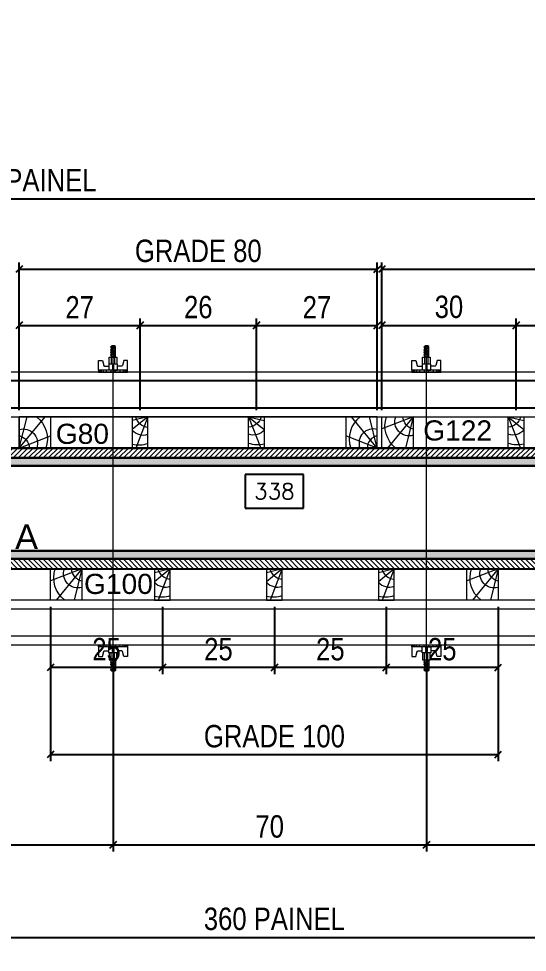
# Model space of a CAD drawing. Extents: x 2949 to 9203, y -16089 to 12527.
# Drawn here: x 5131.9 to 5359.1, y -6538.6 to -6121.1 of the extents above; entities that cross this region are included whole.
import ezdxf
from ezdxf.enums import TextEntityAlignment as Align

# ---------------------------------------------------------------- set-up
doc = ezdxf.new("R2010")
doc.units = 0
for name, color, linetype, lineweight in [('CONCRETO', 251, 'Continuous', 25), ('Hachura', 251, 'Continuous', 9), ('Madeira', 126, 'Continuous', 18), ('Perfil Metálico', 224, 'Continuous', 18), ('Texto Seção', 7, 'Continuous', 15)]:
    doc.layers.add(name, color=color, linetype=linetype, lineweight=lineweight)
for name, color, linetype in [('COTA', 241, 'Continuous'), ('MEIO_PONT', 93, 'Continuous'), ('Painéis', 200, 'Continuous'), ('SARRAFO', 251, 'Continuous'), ('TEXTO_GERAL', 7, 'Continuous')]:
    doc.layers.add(name, color=color, linetype=linetype)
doc.styles.add('ARIAL', font='arial.ttf')
doc.styles.add('COTA TECNICA 2X', font='techl___.ttf', dxfattribs={"height": 10})
doc.styles.add('ROMANS', font='romans.shx')
doc.styles.add('SANSSERIF', font='sas_____.pfb')
doc.dimstyles.new('Cota Seção interna', dxfattribs={"dimtxt": 7, "dimasz": 6, "dimexe": 0.18, "dimexo": 2, "dimgap": -4, "dimtad": 3, "dimdec": 1, "dimlfac": 0.5, "dimzin": 12, "dimdsep": 46, "dimtxsty": 'ROMANS', "dimblk": 'ARCHTICK', "dimcen": 0.09, "dimse1": 1, "dimse2": 1, "dimsd1": 1, "dimsd2": 1, "dimclrd": 180, "dimclre": 5, "dimclrt": 1, "dimadec": 0, "dimazin": 3, "dimtfac": 1, "dimtdec": 1, "dimtofl": 0, "dimtmove": 0, "dimatfit": 3, "dimldrblk": 'ARCHTICK', "dimfxl": 1, "dimtolj": 1, "dimtzin": 0, "dimarcsym": 0})
doc.dimstyles.new('SECAO PILAR', dxfattribs={"dimtxt": 10, "dimasz": 3, "dimexe": 3, "dimexo": 3, "dimgap": 3, "dimtad": 1, "dimdec": 1, "dimlfac": 0.5, "dimzin": 12, "dimdsep": 46, "dimtxsty": 'COTA TECNICA 2X', "dimblk1": 'OBLIQUE', "dimblk2": 'OBLIQUE', "dimsah": 1, "dimcen": 0.9, "dimclrd": 256, "dimclre": 256, "dimclrt": 256, "dimadec": 1, "dimazin": 3, "dimtfac": 1, "dimtdec": 1, "dimtmove": 0, "dimatfit": 3, "dimfxl": 1, "dimtolj": 1, "dimtzin": 12, "dimarcsym": 0})

# ---------------------------------------------------------------- blocks, each defined once
blk = doc.blocks.new('*D2550')
at = {"layer": 'COTA', "color": 180, "lineweight": -2, "transparency": 16777216}
for p, q in [((5259.1, -6324.95), (5233.1, -6324.95)), ((5233.1, -6324.95), (5233.1, -6339.95)), ((5259.1, -6339.95), (5259.1, -6324.95)), ((5233.1, -6339.95), (5259.1, -6339.95))]:
    blk.add_line(p, q, dxfattribs=at)
at = {"layer": 'Defpoints', "color": 0, "transparency": 16777216}
for p in [(4908.1, -6343.95), (4908.1, -6359.12), (5584.1, -6359.12)]:
    blk.add_point(p, dxfattribs=at)
at = {"layer": 'COTA', "color": 1, "transparency": 16777216, "insert": (5246.1, -6332.45), "char_height": 7, "attachment_point": 5, "style": 'ROMANS'}
blk.add_mtext('\\A1;338', dxfattribs=at)
blk = doc.blocks.new('_ArchTick')
at = {"color": 0, "linetype": 'ByBlock', "const_width": 0.15}
blk.add_lwpolyline([(-0.5, -0.5), (0.5, 0.5)], dxfattribs=at)
blk = doc.blocks.new('_Oblique')
at = {"color": 0, "linetype": 'ByBlock', "lineweight": -2}
blk.add_line((-0.5, -0.5), (0.5, 0.5), dxfattribs=at)
blk = doc.blocks.new('*D2551')
at = {"layer": 'COTA', "lineweight": -2, "transparency": 16777216}
for p, q in [((4886.1, -6310.12), (4886.1, -6198.63)), ((5546.1, -6310.12), (5546.1, -6198.63)), ((4886.1, -6201.63), (5546.1, -6201.63))]:
    blk.add_line(p, q, dxfattribs=at)
at = {"layer": 'Defpoints', "color": 0, "transparency": 16777216}
for p in [(5546.1, -6201.63), (4886.1, -6313.12), (5546.1, -6313.12)]:
    blk.add_point(p, dxfattribs=at)
at = {"layer": 'COTA', "lineweight": -2, "transparency": 16777216, "xscale": 3, "yscale": 3, "zscale": 3, "rotation": 180}
blk.add_blockref('_Oblique', (4886.1, -6201.63), dxfattribs=at)
at = {"layer": 'COTA', "lineweight": -2, "transparency": 16777216, "xscale": 3, "yscale": 3, "zscale": 3}
blk.add_blockref('_Oblique', (5546.1, -6201.63), dxfattribs=at)
at = {"layer": 'COTA', "transparency": 16777216, "insert": (5135.1, -6193.41), "char_height": 10, "attachment_point": 5, "style": 'COTA TECNICA 2X'}
blk.add_mtext('\\A1;330 PAINEL', dxfattribs=at)
blk = doc.blocks.new('PONTALETE')
at = {"layer": 'Madeira'}
for q in [(2.71, 7), (7, 5.76), (7, 1.74)]:
    blk.add_line((0, 0), q, dxfattribs=at)
blk.add_lwpolyline([(0, 0), (7, 0), (7, 7), (0, 7)], close=True, dxfattribs=at)
for centre, radius, start, end in [((2.04, 0.06), 6.23, 37.2818, 109.0913), ((1.09, 0.9), 3.19, 343.603, 109.9847), ((-0.21, -0.78), 3.09, 14.6322, 86.0383)]:
    blk.add_arc(centre, radius, start, end, dxfattribs=at)
blk = doc.blocks.new('MEIO PONTALETE')
at = {"layer": 'Madeira'}
for q in [(2.71, 7), (3.5, 2.88), (3.5, 0.87)]:
    blk.add_line((0, 0), q, dxfattribs=at)
blk.add_lwpolyline([(0, 0), (3.5, 0), (3.5, 7), (0, 7)], close=True, dxfattribs=at)
for centre, radius, start, end in [((2.04, 0.06), 6.23, 76.4499, 109.0913), ((1.09, 0.9), 3.19, 40.9063, 109.9847), ((-0.21, -0.78), 3.09, 14.6322, 86.0383)]:
    blk.add_arc(centre, radius, start, end, dxfattribs=at)
blk = doc.blocks.new('*D2526')
at = {"layer": 'COTA', "lineweight": -2, "transparency": 16777216}
for p, q in [((5294.1, -6296.12), (5294.1, -6255.25)), ((5354.1, -6296.12), (5354.1, -6255.25)), ((5294.1, -6258.25), (5354.1, -6258.25))]:
    blk.add_line(p, q, dxfattribs=at)
at = {"layer": 'Defpoints', "color": 0, "transparency": 16777216}
for p in [(5354.1, -6258.25), (5294.1, -6299.12), (5354.1, -6299.12)]:
    blk.add_point(p, dxfattribs=at)
at = {"layer": 'COTA', "lineweight": -2, "transparency": 16777216, "xscale": 3, "yscale": 3, "zscale": 3, "rotation": 180}
blk.add_blockref('_Oblique', (5294.1, -6258.25), dxfattribs=at)
at = {"layer": 'COTA', "lineweight": -2, "transparency": 16777216, "xscale": 3, "yscale": 3, "zscale": 3}
blk.add_blockref('_Oblique', (5354.1, -6258.25), dxfattribs=at)
at = {"layer": 'COTA', "transparency": 16777216, "insert": (5324.1, -6250.03), "char_height": 10, "attachment_point": 5, "style": 'COTA TECNICA 2X'}
blk.add_mtext('\\A1;30', dxfattribs=at)
blk = doc.blocks.new('*D2527')
at = {"layer": 'COTA', "lineweight": -2, "transparency": 16777216}
for p, q in [((5354.1, -6296.12), (5354.1, -6255.25)), ((5416.1, -6296.12), (5416.1, -6255.25)), ((5354.1, -6258.25), (5416.1, -6258.25))]:
    blk.add_line(p, q, dxfattribs=at)
at = {"layer": 'Defpoints', "color": 0, "transparency": 16777216}
for p in [(5416.1, -6258.25), (5354.1, -6299.12), (5416.1, -6299.12)]:
    blk.add_point(p, dxfattribs=at)
at = {"layer": 'COTA', "lineweight": -2, "transparency": 16777216, "xscale": 3, "yscale": 3, "zscale": 3, "rotation": 180}
blk.add_blockref('_Oblique', (5354.1, -6258.25), dxfattribs=at)
at = {"layer": 'COTA', "lineweight": -2, "transparency": 16777216, "xscale": 3, "yscale": 3, "zscale": 3}
blk.add_blockref('_Oblique', (5416.1, -6258.25), dxfattribs=at)
at = {"layer": 'COTA', "transparency": 16777216, "insert": (5385.1, -6250.03), "char_height": 10, "attachment_point": 5, "style": 'COTA TECNICA 2X'}
blk.add_mtext('\\A1;31', dxfattribs=at)
blk = doc.blocks.new('*D2530')
at = {"layer": 'COTA', "lineweight": -2, "transparency": 16777216}
for p, q in [((5294.1, -6296.12), (5294.1, -6230.13)), ((5538.1, -6296.12), (5538.1, -6230.13)), ((5294.1, -6233.13), (5538.1, -6233.13))]:
    blk.add_line(p, q, dxfattribs=at)
at = {"layer": 'Defpoints', "color": 0, "transparency": 16777216}
for p in [(5538.1, -6233.13), (5294.1, -6299.12), (5538.1, -6299.12)]:
    blk.add_point(p, dxfattribs=at)
at = {"layer": 'COTA', "lineweight": -2, "transparency": 16777216, "xscale": 3, "yscale": 3, "zscale": 3, "rotation": 180}
blk.add_blockref('_Oblique', (5294.1, -6233.13), dxfattribs=at)
at = {"layer": 'COTA', "lineweight": -2, "transparency": 16777216, "xscale": 3, "yscale": 3, "zscale": 3}
blk.add_blockref('_Oblique', (5538.1, -6233.13), dxfattribs=at)
at = {"layer": 'COTA', "transparency": 16777216, "insert": (5416.1, -6225.03), "char_height": 10, "attachment_point": 5, "style": 'COTA TECNICA 2X'}
blk.add_mtext('\\A1;GRADE 122', dxfattribs=at)
blk = doc.blocks.new('*D2517')
at = {"layer": 'COTA', "lineweight": -2, "transparency": 16777216}
for p, q in [((5146.11, -6384.12), (5146.11, -6453.12)), ((5346.11, -6384.12), (5346.11, -6453.12)), ((5146.11, -6450.12), (5346.11, -6450.12))]:
    blk.add_line(p, q, dxfattribs=at)
at = {"layer": 'Defpoints', "color": 0, "transparency": 16777216}
for p in [(5146.11, -6381.12), (5346.11, -6381.12), (5346.11, -6450.12)]:
    blk.add_point(p, dxfattribs=at)
at = {"layer": 'COTA', "lineweight": -2, "transparency": 16777216, "xscale": 3, "yscale": 3, "zscale": 3, "rotation": 180}
blk.add_blockref('_Oblique', (5146.11, -6450.12), dxfattribs=at)
at = {"layer": 'COTA', "lineweight": -2, "transparency": 16777216, "xscale": 3, "yscale": 3, "zscale": 3}
blk.add_blockref('_Oblique', (5346.11, -6450.12), dxfattribs=at)
at = {"layer": 'COTA', "transparency": 16777216, "insert": (5246.11, -6442.02), "char_height": 10, "attachment_point": 5, "style": 'COTA TECNICA 2X'}
blk.add_mtext('\\A1;GRADE 100', dxfattribs=at)
blk = doc.blocks.new('*D2542')
at = {"layer": 'COTA', "lineweight": -2, "transparency": 16777216}
for p, q in [((5196.11, -6384.12), (5196.11, -6414.23)), ((5246.11, -6384.12), (5246.11, -6414.23)), ((5246.11, -6411.23), (5196.11, -6411.23))]:
    blk.add_line(p, q, dxfattribs=at)
at = {"layer": 'Defpoints', "color": 0, "transparency": 16777216}
for p in [(5196.11, -6381.12), (5246.11, -6381.12), (5196.11, -6411.23)]:
    blk.add_point(p, dxfattribs=at)
at = {"layer": 'COTA', "lineweight": -2, "transparency": 16777216, "xscale": 3, "yscale": 3, "zscale": 3, "rotation": 180}
blk.add_blockref('_Oblique', (5196.11, -6411.23), dxfattribs=at)
at = {"layer": 'COTA', "lineweight": -2, "transparency": 16777216, "xscale": 3, "yscale": 3, "zscale": 3}
blk.add_blockref('_Oblique', (5246.11, -6411.23), dxfattribs=at)
at = {"layer": 'COTA', "transparency": 16777216, "insert": (5221.11, -6403.12), "char_height": 10, "attachment_point": 5, "style": 'COTA TECNICA 2X'}
blk.add_mtext('\\A1;25', dxfattribs=at)
blk = doc.blocks.new('*D2543')
at = {"layer": 'COTA', "lineweight": -2, "transparency": 16777216}
for p, q in [((5146.11, -6384.12), (5146.11, -6414.23)), ((5196.11, -6384.12), (5196.11, -6414.23)), ((5196.11, -6411.23), (5146.11, -6411.23))]:
    blk.add_line(p, q, dxfattribs=at)
at = {"layer": 'Defpoints', "color": 0, "transparency": 16777216}
for p in [(5146.11, -6381.12), (5196.11, -6381.12), (5146.11, -6411.23)]:
    blk.add_point(p, dxfattribs=at)
at = {"layer": 'COTA', "lineweight": -2, "transparency": 16777216, "xscale": 3, "yscale": 3, "zscale": 3, "rotation": 180}
blk.add_blockref('_Oblique', (5146.11, -6411.23), dxfattribs=at)
at = {"layer": 'COTA', "lineweight": -2, "transparency": 16777216, "xscale": 3, "yscale": 3, "zscale": 3}
blk.add_blockref('_Oblique', (5196.11, -6411.23), dxfattribs=at)
at = {"layer": 'COTA', "transparency": 16777216, "insert": (5171.11, -6403.12), "char_height": 10, "attachment_point": 5, "style": 'COTA TECNICA 2X'}
blk.add_mtext('\\A1;25', dxfattribs=at)
blk = doc.blocks.new('*D2518')
at = {"layer": 'COTA', "lineweight": -2, "transparency": 16777216}
for p, q in [((5296.11, -6384.12), (5296.11, -6414.23)), ((5346.11, -6384.12), (5346.11, -6414.23)), ((5346.11, -6411.23), (5296.11, -6411.23))]:
    blk.add_line(p, q, dxfattribs=at)
at = {"layer": 'Defpoints', "color": 0, "transparency": 16777216}
for p in [(5296.11, -6381.12), (5346.11, -6381.12), (5296.11, -6411.23)]:
    blk.add_point(p, dxfattribs=at)
at = {"layer": 'COTA', "lineweight": -2, "transparency": 16777216, "xscale": 3, "yscale": 3, "zscale": 3, "rotation": 180}
blk.add_blockref('_Oblique', (5296.11, -6411.23), dxfattribs=at)
at = {"layer": 'COTA', "lineweight": -2, "transparency": 16777216, "xscale": 3, "yscale": 3, "zscale": 3}
blk.add_blockref('_Oblique', (5346.11, -6411.23), dxfattribs=at)
at = {"layer": 'COTA', "transparency": 16777216, "insert": (5321.11, -6403.12), "char_height": 10, "attachment_point": 5, "style": 'COTA TECNICA 2X'}
blk.add_mtext('\\A1;25', dxfattribs=at)
blk = doc.blocks.new('*D2544')
at = {"layer": 'COTA', "lineweight": -2, "transparency": 16777216}
for p, q in [((5246.11, -6384.12), (5246.11, -6414.23)), ((5296.11, -6384.12), (5296.11, -6414.23)), ((5296.11, -6411.23), (5246.11, -6411.23))]:
    blk.add_line(p, q, dxfattribs=at)
at = {"layer": 'Defpoints', "color": 0, "transparency": 16777216}
for p in [(5246.11, -6381.12), (5296.11, -6381.12), (5246.11, -6411.23)]:
    blk.add_point(p, dxfattribs=at)
at = {"layer": 'COTA', "lineweight": -2, "transparency": 16777216, "xscale": 3, "yscale": 3, "zscale": 3, "rotation": 180}
blk.add_blockref('_Oblique', (5246.11, -6411.23), dxfattribs=at)
at = {"layer": 'COTA', "lineweight": -2, "transparency": 16777216, "xscale": 3, "yscale": 3, "zscale": 3}
blk.add_blockref('_Oblique', (5296.11, -6411.23), dxfattribs=at)
at = {"layer": 'COTA', "transparency": 16777216, "insert": (5271.11, -6403.12), "char_height": 10, "attachment_point": 5, "style": 'COTA TECNICA 2X'}
blk.add_mtext('\\A1;25', dxfattribs=at)
blk = doc.blocks.new('*D2519')
at = {"layer": 'COTA', "lineweight": -2, "transparency": 16777216}
for p, q in [((5132.1, -6296.12), (5132.1, -6230.13)), ((5292.1, -6296.12), (5292.1, -6230.13)), ((5132.1, -6233.13), (5292.1, -6233.13))]:
    blk.add_line(p, q, dxfattribs=at)
at = {"layer": 'Defpoints', "color": 0, "transparency": 16777216}
for p in [(5292.1, -6233.13), (5132.1, -6299.12), (5292.1, -6299.12)]:
    blk.add_point(p, dxfattribs=at)
at = {"layer": 'COTA', "lineweight": -2, "transparency": 16777216, "xscale": 3, "yscale": 3, "zscale": 3, "rotation": 180}
blk.add_blockref('_Oblique', (5132.1, -6233.13), dxfattribs=at)
at = {"layer": 'COTA', "lineweight": -2, "transparency": 16777216, "xscale": 3, "yscale": 3, "zscale": 3}
blk.add_blockref('_Oblique', (5292.1, -6233.13), dxfattribs=at)
at = {"layer": 'COTA', "transparency": 16777216, "insert": (5212.1, -6225), "char_height": 10, "attachment_point": 5, "style": 'COTA TECNICA 2X'}
blk.add_mtext('\\A1;GRADE 80', dxfattribs=at)
blk = doc.blocks.new('*D2520')
at = {"layer": 'COTA', "lineweight": -2, "transparency": 16777216}
for p, q in [((5238.1, -6296.12), (5238.1, -6255.25)), ((5292.1, -6296.12), (5292.1, -6255.25)), ((5238.1, -6258.25), (5292.1, -6258.25))]:
    blk.add_line(p, q, dxfattribs=at)
at = {"layer": 'Defpoints', "color": 0, "transparency": 16777216}
for p in [(5292.1, -6258.25), (5238.1, -6299.12), (5292.1, -6299.12)]:
    blk.add_point(p, dxfattribs=at)
at = {"layer": 'COTA', "lineweight": -2, "transparency": 16777216, "xscale": 3, "yscale": 3, "zscale": 3, "rotation": 180}
blk.add_blockref('_Oblique', (5238.1, -6258.25), dxfattribs=at)
at = {"layer": 'COTA', "lineweight": -2, "transparency": 16777216, "xscale": 3, "yscale": 3, "zscale": 3}
blk.add_blockref('_Oblique', (5292.1, -6258.25), dxfattribs=at)
at = {"layer": 'COTA', "transparency": 16777216, "insert": (5265.1, -6250.18), "char_height": 10, "attachment_point": 5, "style": 'COTA TECNICA 2X'}
blk.add_mtext('\\A1;27', dxfattribs=at)
blk = doc.blocks.new('*D2521')
at = {"layer": 'COTA', "lineweight": -2, "transparency": 16777216}
for p, q in [((5132.1, -6296.12), (5132.1, -6255.25)), ((5186.1, -6296.12), (5186.1, -6255.25)), ((5132.1, -6258.25), (5186.1, -6258.25))]:
    blk.add_line(p, q, dxfattribs=at)
at = {"layer": 'Defpoints', "color": 0, "transparency": 16777216}
for p in [(5186.1, -6258.25), (5132.1, -6299.12), (5186.1, -6299.12)]:
    blk.add_point(p, dxfattribs=at)
at = {"layer": 'COTA', "lineweight": -2, "transparency": 16777216, "xscale": 3, "yscale": 3, "zscale": 3, "rotation": 180}
blk.add_blockref('_Oblique', (5132.1, -6258.25), dxfattribs=at)
at = {"layer": 'COTA', "lineweight": -2, "transparency": 16777216, "xscale": 3, "yscale": 3, "zscale": 3}
blk.add_blockref('_Oblique', (5186.1, -6258.25), dxfattribs=at)
at = {"layer": 'COTA', "transparency": 16777216, "insert": (5159.1, -6250.18), "char_height": 10, "attachment_point": 5, "style": 'COTA TECNICA 2X'}
blk.add_mtext('\\A1;27', dxfattribs=at)
blk = doc.blocks.new('*D2522')
at = {"layer": 'COTA', "lineweight": -2, "transparency": 16777216}
for p, q in [((5186.1, -6296.12), (5186.1, -6255.25)), ((5238.1, -6296.12), (5238.1, -6255.25)), ((5186.1, -6258.25), (5238.1, -6258.25))]:
    blk.add_line(p, q, dxfattribs=at)
at = {"layer": 'Defpoints', "color": 0, "transparency": 16777216}
for p in [(5238.1, -6258.25), (5186.1, -6299.12), (5238.1, -6299.12)]:
    blk.add_point(p, dxfattribs=at)
at = {"layer": 'COTA', "lineweight": -2, "transparency": 16777216, "xscale": 3, "yscale": 3, "zscale": 3, "rotation": 180}
blk.add_blockref('_Oblique', (5186.1, -6258.25), dxfattribs=at)
at = {"layer": 'COTA', "lineweight": -2, "transparency": 16777216, "xscale": 3, "yscale": 3, "zscale": 3}
blk.add_blockref('_Oblique', (5238.1, -6258.25), dxfattribs=at)
at = {"layer": 'COTA', "transparency": 16777216, "insert": (5212.1, -6250.15), "char_height": 10, "attachment_point": 5, "style": 'COTA TECNICA 2X'}
blk.add_mtext('\\A1;26', dxfattribs=at)
blk = doc.blocks.new('*D2546')
at = {"layer": 'COTA', "linetype": 'ByBlock', "lineweight": -2, "transparency": 16777216}
for p, q in [((5014.02, -6404.12), (5014.02, -6493.48)), ((5174.02, -6404.12), (5174.02, -6493.48)), ((5014.02, -6490.48), (5174.02, -6490.48))]:
    blk.add_line(p, q, dxfattribs=at)
at = {"layer": 'Defpoints', "color": 0, "linetype": 'ByBlock', "transparency": 16777216}
for p in [(5014.02, -6401.12), (5174.02, -6401.12), (5174.02, -6490.48)]:
    blk.add_point(p, dxfattribs=at)
at = {"layer": 'COTA', "linetype": 'ByBlock', "lineweight": -2, "transparency": 16777216, "xscale": 3, "yscale": 3, "zscale": 3, "rotation": 180}
blk.add_blockref('_Oblique', (5014.02, -6490.48), dxfattribs=at)
at = {"layer": 'COTA', "linetype": 'ByBlock', "lineweight": -2, "transparency": 16777216, "xscale": 3, "yscale": 3, "zscale": 3}
blk.add_blockref('_Oblique', (5174.02, -6490.48), dxfattribs=at)
at = {"layer": 'COTA', "linetype": 'ByBlock', "transparency": 16777216, "insert": (5094.02, -6482.35), "char_height": 10, "attachment_point": 5, "style": 'COTA TECNICA 2X'}
blk.add_mtext('\\A1;80', dxfattribs=at)
blk = doc.blocks.new('*D2547')
at = {"layer": 'COTA', "linetype": 'ByBlock', "lineweight": -2, "transparency": 16777216}
for p, q in [((5174.02, -6404.12), (5174.02, -6493.48)), ((5314.02, -6404.12), (5314.02, -6493.48)), ((5174.02, -6490.48), (5314.02, -6490.48))]:
    blk.add_line(p, q, dxfattribs=at)
at = {"layer": 'Defpoints', "color": 0, "linetype": 'ByBlock', "transparency": 16777216}
for p in [(5174.02, -6401.12), (5314.02, -6401.12), (5314.02, -6490.48)]:
    blk.add_point(p, dxfattribs=at)
at = {"layer": 'COTA', "linetype": 'ByBlock', "lineweight": -2, "transparency": 16777216, "xscale": 3, "yscale": 3, "zscale": 3, "rotation": 180}
blk.add_blockref('_Oblique', (5174.02, -6490.48), dxfattribs=at)
at = {"layer": 'COTA', "linetype": 'ByBlock', "lineweight": -2, "transparency": 16777216, "xscale": 3, "yscale": 3, "zscale": 3}
blk.add_blockref('_Oblique', (5314.02, -6490.48), dxfattribs=at)
at = {"layer": 'COTA', "linetype": 'ByBlock', "transparency": 16777216, "insert": (5244.02, -6482.38), "char_height": 10, "attachment_point": 5, "style": 'COTA TECNICA 2X'}
blk.add_mtext('\\A1;70', dxfattribs=at)
blk = doc.blocks.new('*D2548')
at = {"layer": 'COTA', "linetype": 'ByBlock', "lineweight": -2, "transparency": 16777216}
for p, q in [((5314.02, -6404.12), (5314.02, -6493.48)), ((5454.02, -6404.12), (5454.02, -6493.48)), ((5314.02, -6490.48), (5454.02, -6490.48))]:
    blk.add_line(p, q, dxfattribs=at)
at = {"layer": 'Defpoints', "color": 0, "linetype": 'ByBlock', "transparency": 16777216}
for p in [(5314.02, -6401.12), (5454.02, -6401.12), (5454.02, -6490.48)]:
    blk.add_point(p, dxfattribs=at)
at = {"layer": 'COTA', "linetype": 'ByBlock', "lineweight": -2, "transparency": 16777216, "xscale": 3, "yscale": 3, "zscale": 3, "rotation": 180}
blk.add_blockref('_Oblique', (5314.02, -6490.48), dxfattribs=at)
at = {"layer": 'COTA', "linetype": 'ByBlock', "lineweight": -2, "transparency": 16777216, "xscale": 3, "yscale": 3, "zscale": 3}
blk.add_blockref('_Oblique', (5454.02, -6490.48), dxfattribs=at)
at = {"layer": 'COTA', "linetype": 'ByBlock', "transparency": 16777216, "insert": (5384.02, -6482.38), "char_height": 10, "attachment_point": 5, "style": 'COTA TECNICA 2X'}
blk.add_mtext('\\A1;70', dxfattribs=at)
blk = doc.blocks.new('*D2549')
at = {"layer": 'COTA', "linetype": 'ByBlock', "lineweight": -2, "transparency": 16777216}
for p, q in [((4886.1, -6362.12), (4886.1, -6534.91)), ((5606.1, -6362.12), (5606.1, -6534.91)), ((4886.1, -6531.91), (5606.1, -6531.91))]:
    blk.add_line(p, q, dxfattribs=at)
at = {"layer": 'Defpoints', "color": 0, "linetype": 'ByBlock', "transparency": 16777216}
for p in [(4886.1, -6359.12), (5606.1, -6359.12), (5606.1, -6531.91)]:
    blk.add_point(p, dxfattribs=at)
at = {"layer": 'COTA', "linetype": 'ByBlock', "lineweight": -2, "transparency": 16777216, "xscale": 3, "yscale": 3, "zscale": 3, "rotation": 180}
blk.add_blockref('_Oblique', (4886.1, -6531.91), dxfattribs=at)
at = {"layer": 'COTA', "linetype": 'ByBlock', "lineweight": -2, "transparency": 16777216, "xscale": 3, "yscale": 3, "zscale": 3}
blk.add_blockref('_Oblique', (5606.1, -6531.91), dxfattribs=at)
at = {"layer": 'COTA', "linetype": 'ByBlock', "transparency": 16777216, "insert": (5246.1, -6523.69), "char_height": 10, "attachment_point": 5, "style": 'COTA TECNICA 2X'}
blk.add_mtext('\\A1;360 PAINEL', dxfattribs=at)
blk = doc.blocks.new('C')
at = {"layer": 'Hachura', "color": 0}
for p, q in [((0, 3.22), (0, -3.22)), ((0.45, 3.22), (0, 3.22)), ((0.46, 3.16), (0, 3.16)), ((0.46, 3.05), (0, 3.05)), ((0.46, 2.88), (0, 2.88)), ((0, 2.75), (0, -1.16)), ((0.46, 2.65), (0, 2.65)), ((0.46, 2.23), (0, 2.23)), ((0.45, -3.23), (0.45, 3.22)), ((0.45, 3.22), (2.58, 3.22)), ((2.58, 2.39), (1.47, 2.09)), ((2.58, 3.22), (2.58, 2.39)), ((0.46, 1.51), (0, 1.51)), ((0.39, 0.49), (0.17, 0.49)), ((1.74, 0.97), (0.45, 0.97)), ((1.45, 0.1), (0.45, 0.1)), ((1.35, 1.94), (1.35, 0.96)), ((1.74, -0.97), (1.74, 0.97)), ((1.74, 0.97), (1.74, 0.84)), ((1.74, 0.97), (1.74, 0.84)), ((1.74, 0.84), (3.35, 0.84)), ((3.35, 0.45), (1.74, 0.45)), ((3.32, 0.84), (3.32, -0.84)), ((3.35, 0.84), (3.35, -0.84)), ((3.68, 0.45), (3.35, 0.45)), ((3.84, -0.52), (3.35, 0.45)), ((3.35, 0.06), (3.67, -0.57)), ((3.68, 0.45), (4.16, -0.52)), ((3.72, 0.5), (4.25, -0.57)), ((4.37, -0.55), (3.83, 0.53)), ((4.15, 0.45), (3.93, 0.45)), ((4.42, -0.52), (3.93, 0.45)), ((4.15, 0.45), (4.26, 0.45)), ((4.26, 0.45), (4.74, -0.52)), ((4.3, 0.5), (4.83, -0.57)), ((4.95, -0.55), (4.41, 0.53)), ((4.51, 0.45), (4.84, 0.45)), ((5, -0.52), (4.51, 0.45)), ((4.84, 0.45), (5.32, -0.52)), ((4.88, 0.5), (5.41, -0.57)), ((5.53, -0.55), (4.99, 0.53)), ((5.58, -0.52), (5.09, 0.45)), ((5.42, 0.45), (5.09, 0.45)), ((5.58, -0.52), (5.09, 0.45)), ((5.42, 0.45), (5.74, -0.19)), ((5.46, 0.5), (5.74, -0.07)), ((5.74, 0.19), (5.57, 0.53)), ((5.74, 0.32), (5.68, 0.45)), ((5.68, 0.45), (5.74, 0.45)), ((5.74, 0.45), (5.9, 0.29)), ((5.74, 0.45), (5.74, -0.52)), ((5.9, -0.36), (5.9, 0.29)), ((0.45, 0), (0, 0)), ((0.46, -1.52), (0, -1.52)), ((0.08, -0.48), (0.29, -0.48)), ((0.29, -0.48), (0.4, -0.48)), ((0.45, 0), (0.45, -0.97)), ((0.45, -0.16), (1.45, -0.16)), ((0.45, -0.65), (0.45, -0.32)), ((0.45, -3.23), (0.45, -0.65)), ((0.45, -0.97), (1.74, -0.97)), ((1.35, -1.94), (1.35, -0.97)), ((3.35, -0.32), (1.74, -0.32)), ((3.35, -0.84), (1.74, -0.84)), ((3.35, -0.07), (3.58, -0.52)), ((3.35, -0.52), (3.58, -0.52)), ((3.84, -0.52), (4.16, -0.52)), ((4.42, -0.52), (4.74, -0.52)), ((4.63, -0.52), (4.74, -0.52)), ((5, -0.52), (5.32, -0.52)), ((5.58, -0.52), (5.74, -0.52)), ((5.74, -0.52), (5.9, -0.36)), ((5.74, -0.52), (5.74, -0.52)), ((0.46, -2.23), (0, -2.23)), ((0.46, -2.65), (0, -2.65)), ((0.46, -2.88), (0, -2.88)), ((0.46, -3.05), (0, -3.05)), ((0.46, -3.16), (0, -3.16)), ((0, -3.22), (2.57, -3.22)), ((2.58, -2.39), (1.47, -2.1)), ((2.58, -3.23), (2.58, -2.39))]:
    blk.add_line(p, q, dxfattribs=at)
for centre, radius, start, end in [((1.52, 1.94), 0.161, 104.7436, 180), ((1.44, -0.03), 0.129, 272.695, 87.305), ((3.81, 0.39), 0.143, 25.5688, 154.4312), ((4.39, 0.39), 0.143, 25.5688, 154.4312), ((4.97, 0.39), 0.143, 25.5688, 154.4312), ((5.55, 0.39), 0.143, 25.5688, 154.4312), ((0.17, -0.37), 0.174, 221.744, 317.8592), ((1.52, -1.94), 0.161, 180, 255.2564), ((3.71, -0.4), 0.174, 222.1408, 318.256), ((4.29, -0.4), 0.174, 222.1408, 318.256), ((4.87, -0.4), 0.174, 222.1408, 318.256), ((5.45, -0.4), 0.174, 222.1408, 318.256), ((5.61, -0.4), 0.174, 317.8592, 318.256)]:
    blk.add_arc(centre, radius, start, end, dxfattribs=at)

msp = doc.modelspace()

# ---------------------------------------------------------------- hatches: boundary and pattern name
at = {"layer": 'Hachura'}
h = msp.add_hatch(dxfattribs=at)
h.set_pattern_fill('ANSI31', color=256, scale=0.5, angle=360, style=0)
h.set_pattern_definition([(45, (15430.4696, 16686.1613), (-1.12253202, 1.12253202), [])])
h.paths.add_polyline_path([(4886.1, -6317.52), (4886.1, -6313.12), (5546.1, -6313.12), (5546.1, -6317.52)])
h = msp.add_hatch(color=256, dxfattribs=at)
h.dxf.hatch_style = 1
h.paths.add_polyline_path([(4886.1, -6321.12), (5546.1, -6321.12), (5546.1, -6317.52), (4886.1, -6317.52)])
h = msp.add_hatch(color=256, dxfattribs=at)
h.dxf.hatch_style = 1
h.paths.add_polyline_path([(5606.1, -6362.72), (5606.1, -6359.12), (4886.1, -6359.12), (4886.1, -6362.72)])
h = msp.add_hatch(dxfattribs=at)
h.set_pattern_fill('ANSI31', color=256, scale=0.5, angle=270, style=0)
h.set_pattern_definition([(315, (-2335.272, -17287.5496), (1.12253202, 1.12253202), [])])
h.paths.add_polyline_path([(4886.1, -6367.12), (4886.1, -6362.72), (5606.1, -6362.72), (5606.1, -6367.12)])

# ---------------------------------------------------------------- linework, layer by layer
at = {"layer": 'CONCRETO', "color": 2}
msp.add_lwpolyline([(5584.1, -6121.12), (5546.1, -6121.12), (5546.1, -6321.12), (4908.1, -6321.12), (4908.1, -6359.12), (5584.1, -6359.12)], close=True, dxfattribs=at)
at = {"layer": 'Hachura'}
for p, q in [((5174.02, -6411.94), (5174.03, -6272.14)), ((5314.02, -6411.95), (5314.03, -6272.15))]:
    msp.add_line(p, q, dxfattribs=at)
at = {"layer": 'Madeira'}
for points in [[(5292.1, -6313.12), (5292.1, -6299.12), (5132.1, -6299.12), (5132.1, -6313.12)], [(5294.1, -6313.12), (5294.1, -6299.12), (5538.1, -6299.12), (5538.1, -6313.12)], [(5606.1, -6367.12), (5606.1, -6381.12), (4886.1, -6381.12), (4886.1, -6367.12)], [(5146.11, -6381.12), (5146.11, -6367.12), (5346.11, -6367.12), (5346.11, -6381.12)]]:
    msp.add_lwpolyline(points, close=True, dxfattribs=at)
at = {"layer": 'Painéis'}
for points in [[(4886.1, -6321.12), (5546.1, -6321.12), (5546.1, -6317.52), (4886.1, -6317.52)], [(5606.1, -6362.72), (5606.1, -6359.12), (4886.1, -6359.12), (4886.1, -6362.72)]]:
    msp.add_lwpolyline(points, close=True, dxfattribs=at)
at = {"layer": 'Perfil Metálico'}
for points in [[(4854.17, -6279.12), (4854.17, -6299.12), (5538.1, -6299.12), (5538.1, -6279.12)], [(4854.17, -6381.12), (4854.17, -6401.12), (5644.43, -6401.12), (5644.43, -6381.12)], [(5644.43, -6397.12), (5644.43, -6385.12), (4854.17, -6385.12), (4854.17, -6397.12)]]:
    msp.add_lwpolyline(points, close=True, dxfattribs=at)
at = {"layer": 'SARRAFO'}
for points in [[(5538.1, -6295.12), (5538.1, -6283.12), (4854.17, -6283.12), (4854.17, -6295.12)], [(5546.1, -6313.12), (4886.1, -6313.12), (4886.1, -6317.52), (5546.1, -6317.52)], [(5546.1, -6313.12), (5546.1, -6317.52), (4886.1, -6317.52), (4886.1, -6313.12)], [(5606.1, -6362.72), (4886.1, -6362.72), (4886.1, -6367.12), (5606.1, -6367.12)], [(5606.1, -6362.72), (4886.1, -6362.72), (4886.1, -6367.12), (5606.1, -6367.12)]]:
    msp.add_lwpolyline(points, close=True, dxfattribs=at)

# ---------------------------------------------------------------- block references
at = {"layer": 'Hachura', "linetype": 'Continuous', "yscale": 2, "zscale": 2}
for p, xscale, rotation in [((5174.01, -6279.14), 2, 90.00000000000001), ((5314.01, -6279.15), 2, 90.00000000000001), ((5174.01, -6401.14), -2, 90), ((5314.01, -6401.15), -2, 90)]:
    msp.add_blockref('C', p, dxfattribs=dict(at, xscale=xscale, rotation=rotation))
at = {"layer": 'Madeira'}
for name, p, xscale, yscale, zscale, rotation in [('PONTALETE', (5308.1, -6299.12), -2, 2, 2, 90), ('MEIO PONTALETE', (5350.6, -6299.12), -1.999999997962732, 1.999999997962732, 1.999999997962732, 180)]:
    msp.add_blockref(name, p, dxfattribs=dict(at, xscale=xscale, yscale=yscale, zscale=zscale, rotation=rotation))
at = {"layer": 'MEIO_PONT'}
for name, p, xscale, yscale, zscale, rotation in [('PONTALETE', (5132.1, -6313.12), -2, 2, 2, 270.0000000000001), ('MEIO PONTALETE', (5189.6, -6299.12), 1.999999997962732, 1.999999997962732, 1.999999997962732, 180), ('MEIO PONTALETE', (5234.6, -6299.12), -1.999999997962732, 1.999999997962732, 1.999999997962732, 180), ('PONTALETE', (5292.1, -6313.12), 2, 2, 2, 90.00000000000001), ('PONTALETE', (5160.11, -6367.12), -2, 2, 2, 90), ('MEIO PONTALETE', (5199.61, -6367.12), 1.999999997962732, 1.999999997962732, 1.999999997962732, 180), ('MEIO PONTALETE', (5249.61, -6367.12), 1.999999997962732, 1.999999997962732, 1.999999997962732, 180), ('MEIO PONTALETE', (5299.61, -6367.12), 1.999999997962732, 1.999999997962732, 1.999999997962732, 180), ('PONTALETE', (5346.11, -6367.12), -2, 2, 2, 90)]:
    msp.add_blockref(name, p, dxfattribs=dict(at, xscale=xscale, yscale=yscale, zscale=zscale, rotation=rotation))

# ---------------------------------------------------------------- texts
at = {"layer": 'Texto Seção', "color": 0, "linetype": 'Continuous', "style": 'SANSSERIF'}
msp.add_text('G100', height=9, dxfattribs=at).set_placement((5161.05, -6373.86), align=Align.MIDDLE_LEFT)
at = {"layer": 'TEXTO_GERAL', "color": 0, "linetype": 'Continuous', "style": 'SANSSERIF'}
for s, p in [('G80', (5148.44, -6306.75)), ('G122', (5312.61, -6305.24))]:
    msp.add_text(s, height=9, dxfattribs=at).set_placement(p, align=Align.MIDDLE_LEFT)
at = {"layer": 'TEXTO_GERAL', "style": 'ARIAL'}
msp.add_text('A', height=11, dxfattribs=at).set_placement((5135.38, -6352.77), align=Align.MIDDLE_CENTER)

# ---------------------------------------------------------------- dimensions: what is measured, and where the dimension line sits
at = {"layer": 'COTA'}
dim = msp.add_linear_dim(base=(5546.1, -6201.63), p1=(4886.1, -6313.12), p2=(5546.1, -6313.12), text='<> PAINEL', dimstyle='SECAO PILAR', dxfattribs=at)
dim.commit()
dim.dimension.update_dxf_attribs({"geometry": '*D2551', "text_midpoint": (5135.1, -6201.63), "dimtype": 160})
for base, p1, p2, picture, middle in [((5292.1, -6233.13), (5132.1, -6299.12), (5292.1, -6299.12), '*D2519', (5212.1, -6225)), ((5538.1, -6233.13), (5294.1, -6299.12), (5538.1, -6299.12), '*D2530', (5416.1, -6225.03)), ((5346.11, -6450.12), (5146.11, -6381.12), (5346.11, -6381.12), '*D2517', (5246.11, -6442.02))]:
    dim = msp.add_linear_dim(base=base, p1=p1, p2=p2, text='GRADE <>', dimstyle='SECAO PILAR', dxfattribs=at)
    dim.commit()
    dim.dimension.update_dxf_attribs({"geometry": picture, "text_midpoint": middle})
for base, p1, p2, picture, middle in [((5186.1, -6258.25), (5132.1, -6299.12), (5186.1, -6299.12), '*D2521', (5159.1, -6250.18)), ((5238.1, -6258.25), (5186.1, -6299.12), (5238.1, -6299.12), '*D2522', (5212.1, -6250.15)), ((5292.1, -6258.25), (5238.1, -6299.12), (5292.1, -6299.12), '*D2520', (5265.1, -6250.18)), ((5354.1, -6258.25), (5294.1, -6299.12), (5354.1, -6299.12), '*D2526', (5324.1, -6250.03)), ((5416.1, -6258.25), (5354.1, -6299.12), (5416.1, -6299.12), '*D2527', (5385.1, -6250.03)), ((5146.11, -6411.23), (5196.11, -6381.12), (5146.11, -6381.12), '*D2543', (5171.11, -6403.12)), ((5196.11, -6411.23), (5246.11, -6381.12), (5196.11, -6381.12), '*D2542', (5221.11, -6403.12)), ((5246.11, -6411.23), (5296.11, -6381.12), (5246.11, -6381.12), '*D2544', (5271.11, -6403.12)), ((5296.11, -6411.23), (5346.11, -6381.12), (5296.11, -6381.12), '*D2518', (5321.11, -6403.12))]:
    dim = msp.add_linear_dim(base=base, p1=p1, p2=p2, dimstyle='SECAO PILAR', dxfattribs=at)
    dim.commit()
    dim.dimension.update_dxf_attribs({"geometry": picture, "text_midpoint": middle})
dim = msp.add_linear_dim(base=(4908.1, -6343.95), p1=(5584.1, -6359.12), p2=(4908.1, -6359.12), angle=180, dimstyle='Cota Seção interna', dxfattribs=at)
dim.commit()
dim.dimension.update_dxf_attribs({"geometry": '*D2550', "text_midpoint": (5246.1, -6343.95), "dimtype": 160})
at = {"layer": 'COTA', "linetype": 'ByBlock'}
dim = msp.add_linear_dim(base=(5606.1, -6531.91), p1=(4886.1, -6359.12), p2=(5606.1, -6359.12), text='<> PAINEL', dimstyle='SECAO PILAR', override={"dimtmove": 1}, dxfattribs=at)
dim.commit()
dim.dimension.update_dxf_attribs({"geometry": '*D2549', "text_midpoint": (5246.1, -6523.69)})
for base, p1, p2, picture, middle in [((5174.02, -6490.48), (5014.02, -6401.12), (5174.02, -6401.12), '*D2546', (5094.02, -6482.35)), ((5314.02, -6490.48), (5174.02, -6401.12), (5314.02, -6401.12), '*D2547', (5244.02, -6482.38)), ((5454.02, -6490.48), (5314.02, -6401.12), (5454.02, -6401.12), '*D2548', (5384.02, -6482.38))]:
    dim = msp.add_linear_dim(base=base, p1=p1, p2=p2, dimstyle='SECAO PILAR', override={"dimtmove": 1}, dxfattribs=at)
    dim.commit()
    dim.dimension.update_dxf_attribs({"geometry": picture, "text_midpoint": middle})

doc.saveas('drawing.dxf')
